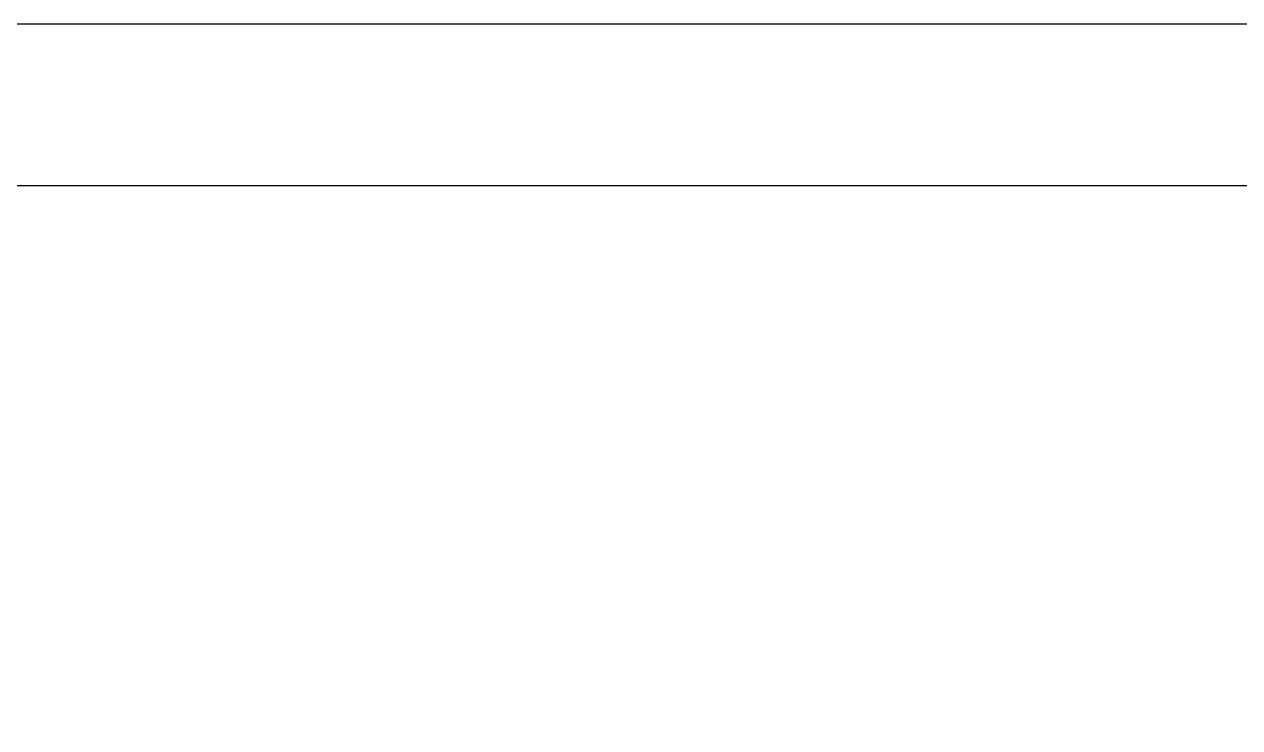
# Model space of a CAD drawing. Header units: millimetres. Extents: x -30327 to 34858, y 4015 to 75103.
# Drawn here: x -8589 to -7780, y 49723 to 50191 of the extents above; entities that cross this region are included whole.
import ezdxf

# ---------------------------------------------------------------- set-up
doc = ezdxf.new("R2010")
doc.units = ezdxf.units.MM
doc.layers.add('print', color=30, linetype='Continuous')
doc.styles.add('GB', font='GBENOR.SHX', dxfattribs={"bigfont": 'gbcbig.shx'})

# ---------------------------------------------------------------- blocks, each defined once
blk = doc.blocks.new('DT-A2-TITLE')
for p, q in [((594, 420), (0, 420)), ((584, 410), (10, 410))]:
    blk.add_line(p, q)
at = {"style": 'GB'}
for tag, p, height in [('#设计', (451.961, 38.516), 3.5), ('#品名', (523.322, 37.95), 3.5), ('#审核', (451.989, 28.104), 3.5), ('#图号', (526.671, 27.205), 3.5), ('#数量', (520.33, 14.514), 3.5), ('#版本', (552.925, 14.469), 3.5), ('#材料说明', (442.149, 13.586), 3)]:
    blk.add_attdef(tag, p, '', height=height, dxfattribs=at)

msp = doc.modelspace()

# ---------------------------------------------------------------- linework, layer by layer
at = {"layer": 'print'}
msp.add_lwpolyline([(-11424.6499, 45675.2683), (-5037.9619, 45675.2683), (-5037.9619, 50191.1083), (-11424.6499, 50191.1083)], close=True, dxfattribs=at)
msp.add_lwpolyline([(-11424.6499, 45675.2683), (-5037.9619, 45675.2683), (-5037.9619, 50191.1083), (-11424.6499, 50191.1083)], close=True, dxfattribs=at)

# ---------------------------------------------------------------- block references
at = {"xscale": 10.752, "yscale": 10.752, "zscale": 10.752}
msp.add_blockref('DT-A2-TITLE', (-11424.6499, 45675.2683), dxfattribs=at)

doc.saveas('drawing.dxf')
